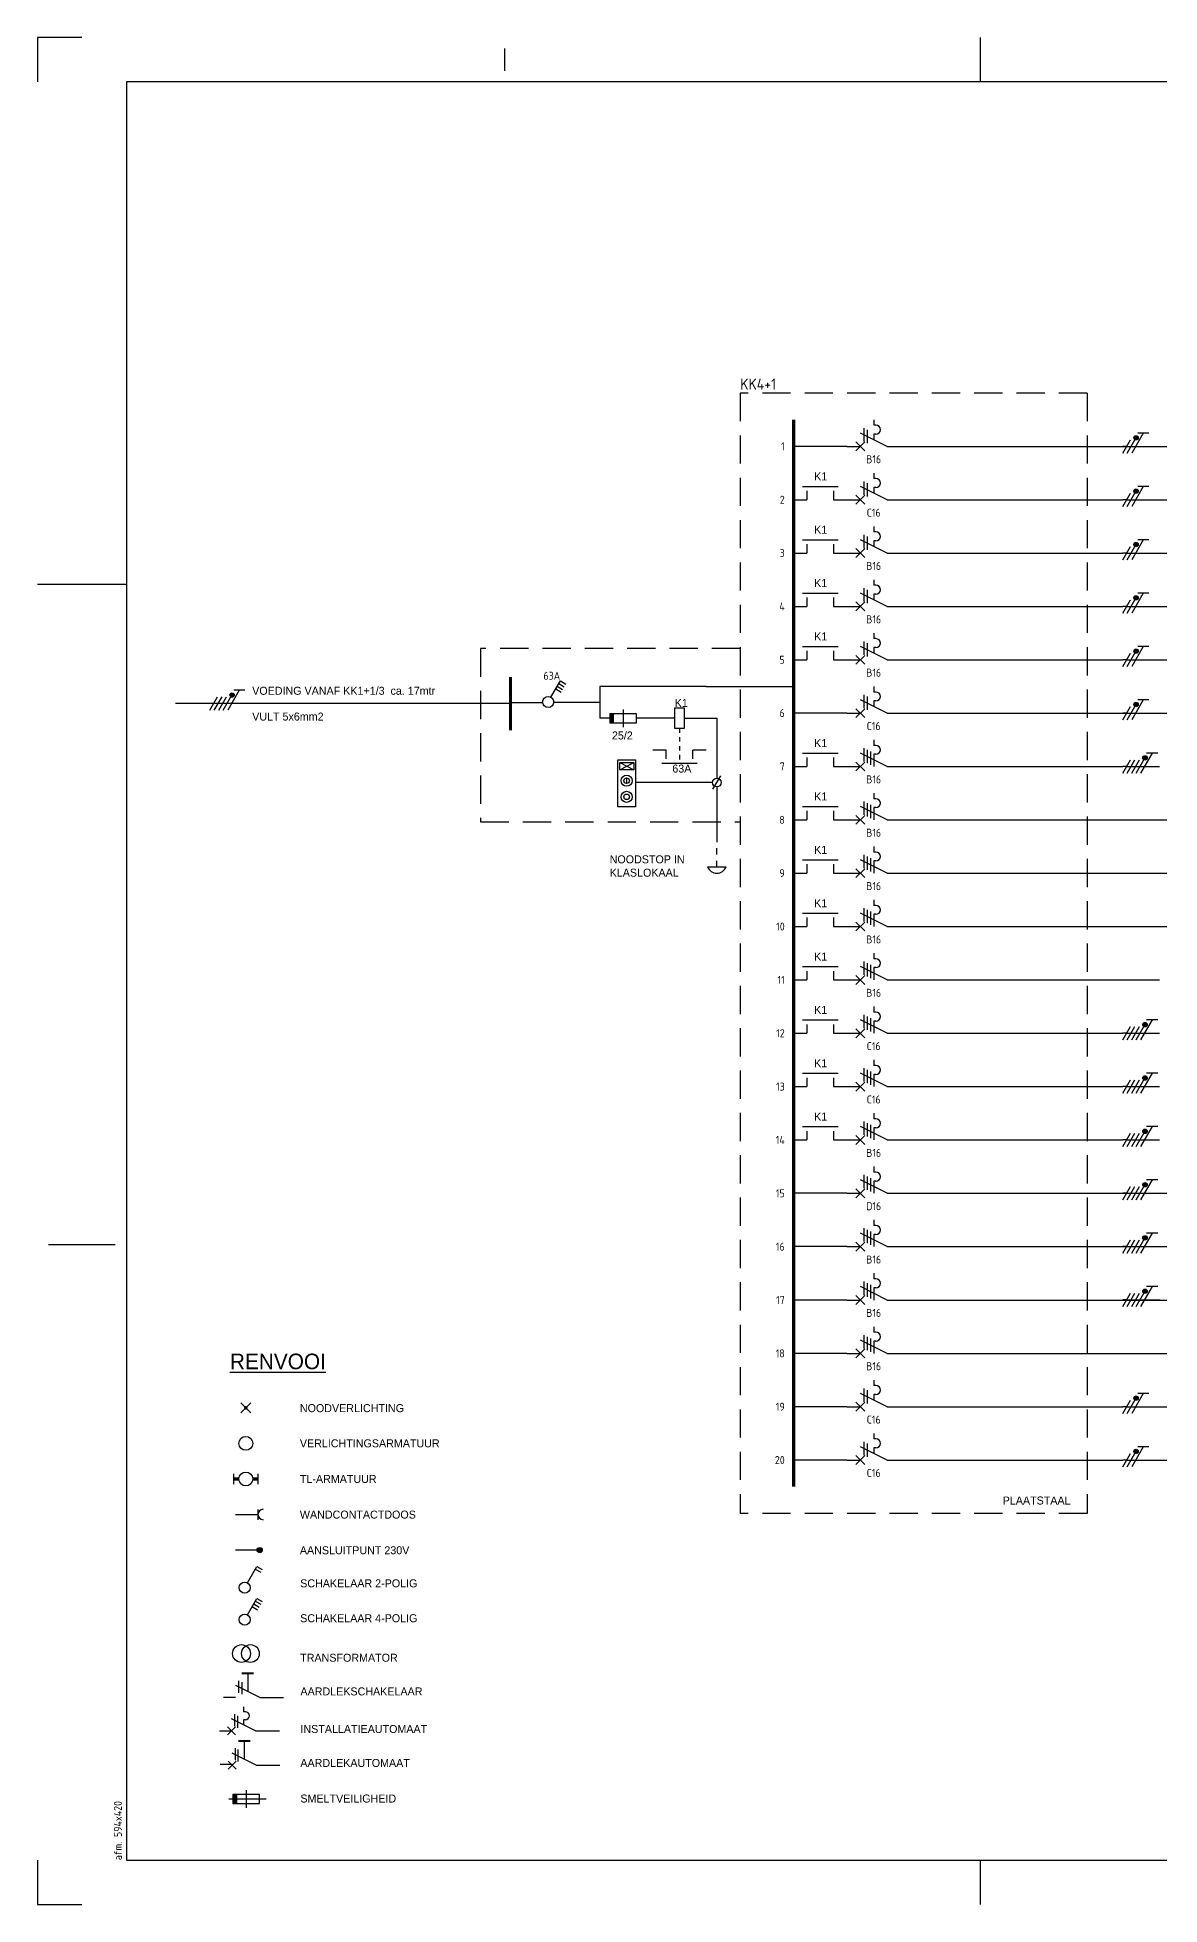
# Model space of a CAD drawing. Header units: millimetres. Extents: x 0 to 594, y 0 to 420.
# Drawn here: x 0 to 252.3, y 0 to 420 of the extents above; entities that cross this region are included whole.
import ezdxf
from ezdxf.enums import TextEntityAlignment as Align

# ---------------------------------------------------------------- set-up
doc = ezdxf.new("R2010")
doc.units = ezdxf.units.MM
doc.linetypes.add('HIDDEN', pattern=[9.525, 6.35, -3.175])
doc.linetypes.add('STABI11', pattern=[2, 1, -1])
doc.layers.get('0').update_dxf_attribs({"linetype": 'CONTINUOUS'})
for name, color, linetype in [('00att018', 1, 'CONTINUOUS'), ('00kad018', 1, 'CONTINUOUS'), ('00kad070', 5, 'CONTINUOUS'), ('BL$2----_KADER', 7, 'CONTINUOUS'), ('EL$1----', 3, 'CONTINUOUS'), ('EL$1----__KK4+1', 3, 'CONTINUOUS')]:
    doc.layers.add(name, color=color, linetype=linetype)
doc.styles.add('BURO-018', font='BUROFONT', dxfattribs={"height": 1.8})
doc.styles.add('BURO-035', font='BUROFONT.shx', dxfattribs={"height": 3.5})
doc.styles.add('ISO', font='isocp.shx')
doc.styles.add('STABICAD-018', font='ISOCP.SHX', dxfattribs={"height": 1.8})

# ---------------------------------------------------------------- blocks, each defined once
blk = doc.blocks.new('RENV_DION')
at = {"layer": 'EL$1----', "linetype": 'Continuous'}
for p, q in [((485.12, 256.64), (487.32, 254.44)), ((487.32, 256.64), (485.12, 254.44)), ((483.5, 238.37), (483.5, 240.7)), ((488.94, 240.7), (488.94, 238.37)), ((483.89, 231.54), (488.94, 231.54)), ((488.94, 232.7), (488.94, 230.37)), ((489.33, 223.54), (483.89, 223.54)), ((486.57, 208.98), (488.69, 212.65)), ((487.64, 210.83), (488.85, 210.13)), ((487.99, 211.43), (489.2, 210.73)), ((488.34, 212.04), (489.55, 211.34)), ((488.69, 212.65), (489.9, 211.95)), ((484.62, 191.43), (484.62, 194.13)), ((485.3, 193.8), (485.3, 191.1)), ((486.65, 195.82), (486.65, 191.77)), ((489.35, 190.42), (483.95, 193.12)), ((488.36, 182.91), (482.96, 185.61)), ((483.63, 186.63), (483.63, 183.93)), ((484.31, 186.29), (484.31, 183.59)), ((485.66, 188.31), (485.66, 187.19)), ((486.11, 187.19), (485.66, 187.19)), ((486.11, 185.39), (485.66, 185.39)), ((485.66, 185.39), (485.66, 184.26)), ((480.26, 182.91), (482.96, 182.91)), ((482.06, 183.81), (483.86, 182.01)), ((483.86, 183.81), (482.06, 182.01)), ((488.36, 182.91), (493.76, 182.91)), ((488.54, 175.18), (483.14, 177.88)), ((485.84, 180.58), (485.84, 176.53)), ((484.04, 176.08), (482.24, 174.28)), ((482.24, 176.08), (484.04, 174.28)), ((489.31, 168.57), (483.31, 168.57)), ((483.31, 168.57), (483.31, 166.57)), ((486.31, 169.57), (486.31, 165.57)), ((489.31, 166.57), (489.31, 168.57)), ((482.39, 167.57), (490.81, 167.57)), ((483.31, 166.57), (489.31, 166.57))]:
    blk.add_line(p, q, dxfattribs=at)
at = {"layer": 'EL$1----', "color": 3, "linetype": 'Continuous'}
for p, q in [((486.57, 216.18), (488.69, 219.85)), ((488.34, 219.25), (489.55, 218.55)), ((488.69, 219.85), (489.9, 219.15))]:
    blk.add_line(p, q, dxfattribs=at)
at = {"layer": 'EL$1----'}
for p, q in [((483.86, 190.42), (481.16, 190.42)), ((489.35, 190.42), (494.66, 190.42)), ((483.9, 176.31), (483.9, 179.01)), ((484.49, 175.97), (484.49, 178.67)), ((483.14, 175.29), (480.44, 175.29)), ((488.54, 175.18), (493.85, 175.18))]:
    blk.add_line(p, q, dxfattribs=at)
at = {"layer": 'EL$1----', "linetype": 'Continuous'}
for points, const_width in [([(486.41, 255.54, 1), (486.02, 255.54, 1)], 0.389), ([(489.33, 223.83, 1), (489.33, 223.24, 1)], 0.583)]:
    blk.add_lwpolyline(points, format="xyb", close=True, dxfattribs=dict(at, const_width=const_width))
for points, const_width in [([(484.66, 239.54), (483.5, 239.54)], 0.778), ([(487.77, 239.54), (488.94, 239.54)], 0.778), ([(485.3, 195.82), (488, 195.82)], 0.45), ([(484.49, 180.58), (487.19, 180.58)], 0.45)]:
    blk.add_lwpolyline(points, dxfattribs=dict(at, const_width=const_width))
for centre, radius in [((486.22, 247.54), 1.56), ((486.22, 239.54), 1.56), ((489.33, 223.54), 0.583), ((485.95, 207.9), 1.25), ((485.24, 200.27), 2), ((487.24, 200.27), 2)]:
    blk.add_circle(centre, radius, dxfattribs=at)
at = {"layer": 'EL$1----', "color": 3, "linetype": 'Continuous'}
blk.add_circle((485.95, 215.1), 1.25, dxfattribs=at)
at = {"layer": 'EL$1----', "linetype": 'Continuous'}
for centre, radius, start, end in [((490.11, 231.54), 1.17, 90, 270), ((486.11, 186.29), 0.9, 270, 90)]:
    blk.add_arc(centre, radius, start, end, dxfattribs=at)
blk.add_solid([(483.31, 168.57), (484.31, 168.57), (483.31, 166.57), (484.31, 166.57)], dxfattribs=at)
at = {"layer": 'EL$1----', "color": 3, "style": 'BURO-035'}
blk.add_text('%%URENVOOI', height=3.5, dxfattribs=at).set_placement((482.63, 264.23))
at = {"layer": 'EL$1----', "color": 1, "style": 'BURO-018'}
for s, p in [('NOODVERLICHTING', (498.36, 255.47)), ('VERLICHTINGSARMATUUR', (498.36, 247.55)), ('TL-ARMATUUR', (498.36, 239.54)), ('WANDCONTACTDOOS', (498.36, 231.52)), ('AANSLUITPUNT 230V', (498.36, 223.5)), ('SCHAKELAAR 2-POLIG', (498.43, 216.06)), ('SCHAKELAAR 4-POLIG', (498.43, 208.21)), ('TRANSFORMATOR', (498.43, 199.33)), ('AARDLEKSCHAKELAAR', (498.49, 191.75)), ('INSTALLATIEAUTOMAAT', (498.49, 183.3)), ('AARDLEKAUTOMAAT', (498.47, 175.66)), ('SMELTVEILIGHEID', (498.47, 167.66))]:
    blk.add_text(s, height=1.8, dxfattribs=at).set_placement(p, align=Align.MIDDLE_LEFT)
blk = doc.blocks.new('a2-windesheim-hor')
at = {"layer": '00kad018', "color": 1}
for p, q in [((0, 420), (0, 410)), ((10, 420), (0, 420)), ((212, 410), (212, 420)), ((105, 417.5), (105, 412.5)), ((0, 297), (20, 297)), ((2.5, 148.5), (17.5, 148.5)), ((0, 10), (0, 0)), ((212, 0), (212, 10)), ((0, 0), (10, 0))]:
    blk.add_line(p, q, dxfattribs=at)
at = {"layer": '00kad070', "color": 5}
for p, q in [((584, 410), (20, 410)), ((20, 410), (20, 10)), ((20, 10), (584, 10))]:
    blk.add_line(p, q, dxfattribs=at)
at = {"layer": '00att018', "color": 1, "style": 'ISO'}
blk.add_text('afm. 594x420', height=1.8, rotation=90, dxfattribs=at).set_placement((19, 10))
blk = doc.blocks.new('A$C6BEE4A7F')
at = {"color": 0, "linetype": 'Continuous'}
for p, q in [((10.16, 3.75), (10.16, 5.25)), ((7.91, 3.75), (12.41, 3.75)), ((7.91, 1.5), (7.91, 3.75)), ((7.91, 3), (7.91, 3)), ((12.41, 1.5), (7.91, 1.5)), ((10.16, 1.5), (10.16, 0)), ((12.41, 3.75), (12.41, 1.5))]:
    blk.add_line(p, q, dxfattribs=at)
at = {"color": 0, "linetype": 'STABI11'}
blk.add_line((7.91, 2.62), (0, 2.62), dxfattribs=at)
blk = doc.blocks.new('M18')
at = {"color": 0, "linetype": 'Continuous'}
for p, q in [((-3, 2), (-3, 10)), ((-2, 9), (0, 9)), ((0, 9), (0, 12)), ((-2, 3), (0, 3)), ((0, 0), (0, 3))]:
    blk.add_line(p, q, dxfattribs=at)
at = {"color": 1, "style": 'BURO-018'}
blk.add_attdef('E_VRIJ1', (-6, 3), '', height=1.8, rotation=90, dxfattribs=at)
at = {"color": 1, "linetype": 'Continuous', "style": 'BURO-018'}
blk.add_attdef('E_IMS', text='', height=1.8, rotation=90, dxfattribs=at).set_placement((3, 3), align=Align.TOP_LEFT)
blk = doc.blocks.new('0721011F')
at = {"color": 0, "linetype": 'Continuous'}
blk.add_line((-2, -3), (2, -3), dxfattribs=at)
blk = doc.blocks.new('072102A')
at = {"color": 0, "linetype": 'Continuous'}
for p, q in [((1, 0), (-1, 0)), ((-1, 0), (-1, -6)), ((1, -6), (1, 0)), ((-1, -6), (1, -6))]:
    blk.add_line(p, q, dxfattribs=at)
blk.add_solid([(1, -5), (1, -6), (-1, -5), (-1, -6)], dxfattribs=at)
at = {"color": 0, "linetype": 'Continuous', "style": 'BURO-018', "flags": 1}
for tag, p in [('E_ID', (0, 0)), ('E_MATCODE', (0, -5))]:
    blk.add_attdef(tag, p, '', height=1.8, dxfattribs=at)
at = {"color": 0, "linetype": 'Continuous', "style": 'BURO-018'}
blk.add_attdef('E_KODE', text='', height=1.8, dxfattribs=at).set_placement((-3, -3), align=Align.MIDDLE_RIGHT)
blk = doc.blocks.new('HL3')
at = {"color": 0, "linetype": 'Continuous'}
for p, q in [((-3, 6.98), (-3, 4.48)), ((-3, 5.73), (1.5, 3.13)), ((1.5, 2.13), (-1.5, 3.87)), ((1.5, 1.13), (-1.5, 2.87)), ((1.5, 0.13), (-1.5, 1.87)), ((1.5, -0.87), (-1.5, 0.87))]:
    blk.add_line(p, q, dxfattribs=at)
at = {"color": 0, "linetype": 'Continuous', "const_width": 0.5}
blk.add_lwpolyline([(-1.68, 4.12, 1), (-2.18, 4.12, 1)], format="xyb", close=True, dxfattribs=at)
at = {"color": 0, "linetype": 'Continuous'}
blk.add_circle((-1.93, 4.12), 0.5, dxfattribs=at)
blk = doc.blocks.new('021308')
at = {"color": 0, "linetype": 'Continuous'}
blk.add_line((-3.5, 1.5), (-3.5, -1.5), dxfattribs=at)
at = {"color": 0, "linetype": 'STABI11'}
blk.add_line((-3.5, 0), (0, 0), dxfattribs=at)
at = {"color": 0, "linetype": 'Continuous'}
blk.add_arc((-2.875, 0), 1.625, 112.61986, 247.38014, dxfattribs=at)
blk = doc.blocks.new('E00511')
at = {"color": 0, "linetype": 'Continuous'}
blk.add_line((-0.87, -1.5), (0.87, 1.5), dxfattribs=at)
at = {"color": 0}
blk.add_circle((0, 0), 1, dxfattribs=at)
blk = doc.blocks.new('B3')
at = {"color": 0, "linetype": 'Continuous'}
for p, q in [((0, 9), (0, 21)), ((0, 9), (-3, 3)), ((-6, 6), (-4.75, 6)), ((-4.75, 6.5), (-4.75, 6)), ((-3.75, 4.5), (-0.75, 4.5)), ((-2.75, 6.5), (-2.75, 6)), ((-2.75, 6), (-1.5, 6)), ((-4.125, 3.75), (-1.125, 3.75)), ((-1, 4), (1, 2)), ((-1, 2), (1, 4)), ((0, 0), (0, 3))]:
    blk.add_line(p, q, dxfattribs=at)
blk.add_arc((-3.75, 6.5), 1, 0, 180, dxfattribs=at)
at = {"color": 1, "style": 'BURO-018'}
blk.add_attdef('FREEFIELD1', (-3, 12), '', height=1.8, rotation=90, dxfattribs=at)
at = {"color": 1, "linetype": 'Continuous', "style": 'BURO-018'}
blk.add_attdef('AUTOMATICFUSE', text='', height=1.8, rotation=90, dxfattribs=at).set_placement((2, 6), align=Align.TOP_CENTER)
blk = doc.blocks.new('m1')
at = {"color": 0, "linetype": 'Continuous'}
blk.add_line((0, 21), (0, 33), dxfattribs=at)
blk = doc.blocks.new('b1s')
at = {"color": 0, "linetype": 'Continuous'}
blk.add_line((0, 33), (0, 54), dxfattribs=at)
blk = doc.blocks.new('m1s')
at = {"color": 0, "linetype": 'Continuous'}
blk.add_line((0, 54), (0, 66), dxfattribs=at)
blk = doc.blocks.new('P-N-PE_3')
at = {"color": 0, "linetype": 'Continuous'}
for p, q in [((-3, 5.85), (-3, 3.35)), ((-3, 4.6), (1.5, 2)), ((0, 0.87), (0, 6.17)), ((1.5, 1), (-1.5, 2.73)), ((1.5, 0), (-1.5, 1.73)), ((0, 0.87), (0, 0))]:
    blk.add_line(p, q, dxfattribs=at)
at = {"color": 0, "linetype": 'Continuous', "const_width": 0.5}
blk.add_lwpolyline([(-1.68, 2.98, 1), (-2.18, 2.98, 1)], format="xyb", close=True, dxfattribs=at)
at = {"color": 0, "linetype": 'Continuous'}
blk.add_circle((-1.93, 2.98), 0.5, dxfattribs=at)
blk = doc.blocks.new('P-N-PE_5')
at = {"color": 0, "linetype": 'Continuous'}
for p, q in [((-3, 7.85), (-3, 5.35)), ((-3, 6.6), (1.5, 4)), ((1.5, 3), (-1.5, 4.73)), ((0, 0.87), (0, 8.28)), ((1.5, 2), (-1.5, 3.73)), ((1.5, 1), (-1.5, 2.73)), ((1.5, 0), (-1.5, 1.73)), ((0, 0.87), (0, 0))]:
    blk.add_line(p, q, dxfattribs=at)
at = {"color": 0, "linetype": 'Continuous', "const_width": 0.5}
blk.add_lwpolyline([(-1.68, 4.98, 1), (-2.18, 4.98, 1)], format="xyb", close=True, dxfattribs=at)
at = {"color": 0, "linetype": 'Continuous'}
blk.add_circle((-1.93, 4.98), 0.5, dxfattribs=at)
blk = doc.blocks.new('B5')
at = {"color": 0, "linetype": 'Continuous'}
for p, q in [((0, 9), (0, 21)), ((0, 9), (-3, 3)), ((-6, 6), (-4.75, 6)), ((-4.75, 6.5), (-4.75, 6)), ((-3.75, 4.5), (-0.75, 4.5)), ((-3.375, 5.25), (-0.375, 5.25)), ((-2.75, 6.5), (-2.75, 6)), ((-2.75, 6), (0, 6)), ((-4.125, 3.75), (-1.125, 3.75)), ((-1, 2), (1, 4)), ((-1, 4), (1, 2)), ((0, 0), (0, 3))]:
    blk.add_line(p, q, dxfattribs=at)
blk.add_arc((-3.75, 6.5), 1, 0, 180, dxfattribs=at)
at = {"color": 1, "style": 'BURO-018'}
blk.add_attdef('FREEFIELD1', (-3, 12), '', height=1.8, rotation=90, dxfattribs=at)
at = {"color": 1, "linetype": 'Continuous', "style": 'BURO-018'}
blk.add_attdef('AUTOMATICFUSE', text='', height=1.8, rotation=90, dxfattribs=at).set_placement((2, 6), align=Align.TOP_CENTER)
blk = doc.blocks.new('CE_1114A3A')
at = {"color": 0, "linetype": 'Continuous'}
for p, q in [((0.62, 1.08), (2.74, 4.75)), ((2.74, 4.75), (3.95, 4.05)), ((1.69, 2.93), (2.9, 2.23)), ((2.04, 3.54), (3.25, 2.84)), ((2.39, 4.14), (3.6, 3.44))]:
    blk.add_line(p, q, dxfattribs=at)
blk.add_circle((0, 0), 1.25, dxfattribs=at)
at = {"color": 0, "linetype": 'Continuous', "style": 'STABICAD-018', "flags": 1}
for tag in ['ARTICLECODE', 'CODING']:
    blk.add_attdef(tag, text='', height=1.8, dxfattribs=at).set_placement((0, 0), align=Align.MIDDLE)
at = {"color": 0, "linetype": 'Continuous', "style": 'STABICAD-018'}
blk.add_attdef('CIRCUITSWITCH', text='', height=1.8, dxfattribs=at).set_placement((3, 0.08), align=Align.MIDDLE_LEFT)

msp = doc.modelspace()

# ---------------------------------------------------------------- linework, layer by layer
at = {"layer": 'EL$1----', "ltscale": 0.2}
for p, q in [((150.34, 274), (126.42, 274)), ((150.34, 274), (170, 274)), ((106.36, 270.13), (31.07, 270.13)), ((129.12, 266.84), (126.42, 266.84)), ((141.72, 266.84), (134.69, 266.84)), ((152.74, 266.84), (152.74, 253.39)), ((151.74, 252.39), (134.46, 252.39))]:
    msp.add_line(p, q, dxfattribs=at)
at = {"layer": 'EL$1----'}
for p, q in [((146.97, 266.84), (152.74, 266.84)), ((130.93, 256.9), (134.05, 255.25)), ((130.93, 255.25), (134.05, 256.9)), ((132.46, 253.41), (132.46, 252.16)), ((152.74, 251.39), (152.74, 239))]:
    msp.add_line(p, q, dxfattribs=at)
at = {"layer": 'EL$1----', "color": 1, "linetype": 'HIDDEN'}
msp.add_lwpolyline([(158, 282.52), (99.63, 282.52), (99.63, 243.52), (158, 243.52)], dxfattribs=at)
at = {"layer": 'EL$1----', "ltscale": 0.2, "const_width": 0.7}
msp.add_lwpolyline([(106.36, 264.13), (106.36, 276.13)], dxfattribs=at)
at = {"layer": 'EL$1----', "ltscale": 0.2}
msp.add_lwpolyline([(134.46, 257.5), (134.46, 246.89), (130.46, 246.89), (130.46, 257.5)], close=True, dxfattribs=at)
at = {"layer": 'EL$1----'}
msp.add_lwpolyline([(130.93, 256.9), (134.05, 256.9), (134.05, 255.25), (130.93, 255.25)], close=True, dxfattribs=at)
at = {"layer": 'EL$1----', "ltscale": 0.2}
for centre, radius in [((132.46, 252.79), 1.25), ((132.46, 252.79), 0.625), ((132.46, 249.17), 1.25), ((132.46, 249.17), 0.625)]:
    msp.add_circle(centre, radius, dxfattribs=at)
at = {"layer": 'EL$1----__KK4+1', "color": 1, "linetype": 'HIDDEN'}
for p, q in [((158, 340), (158, 88)), ((236, 340), (158, 340)), ((236, 340), (236, 88)), ((236, 88), (158, 88))]:
    msp.add_line(p, q, dxfattribs=at)
at = {"layer": 'EL$1----__KK4+1'}
for p, q in [((182, 328), (170, 328)), ((236, 328), (256, 328)), ((236, 316), (244, 316)), ((250.17, 316), (256, 316)), ((236, 304), (244, 304)), ((250.17, 304), (256, 304)), ((236, 292), (244, 292)), ((250.17, 292), (256, 292)), ((236, 280), (244, 280)), ((250.17, 280), (256, 280)), ((126.42, 274), (126.42, 266.84)), ((106.41, 270.42), (113.62, 270.42)), ((126.42, 270.42), (116.12, 270.42)), ((182, 268), (170, 268)), ((236, 268), (256, 268)), ((236, 256), (244, 256)), ((236, 244), (256, 244)), ((236, 232), (256, 232)), ((236, 220), (256, 220)), ((236, 208), (252.28, 208)), ((236, 196), (244, 196)), ((236, 184), (244, 184)), ((236, 172), (244, 172)), ((182, 160), (170, 160)), ((236, 160), (256, 160)), ((182, 148), (170, 148)), ((236, 148), (256, 148)), ((182, 136), (170, 136)), ((236, 136), (256, 136)), ((182, 124), (170, 124)), ((236, 124), (256, 124)), ((182, 112), (170, 112)), ((236, 112), (244, 112)), ((250.17, 112), (256, 112)), ((182, 100), (170, 100)), ((236, 100), (244, 100)), ((250.17, 100), (256, 100))]:
    msp.add_line(p, q, dxfattribs=at)
for points in [[(170, 322, 0.7, 0.7, 0), (170, 334, 0.7, 0.7, 0)], [(170, 310, 0.7, 0.7, 0), (170, 322, 0.7, 0.7, 0)], [(170, 298, 0.7, 0.7, 0), (170, 310, 0.7, 0.7, 0)], [(170, 286, 0.7, 0.7, 0), (170, 298, 0.7, 0.7, 0)], [(170, 274, 0.7, 0.7, 0), (170, 286, 0.7, 0.7, 0)], [(170, 262, 0.7, 0.7, 0), (170, 274, 0.7, 0.7, 0)], [(170, 250, 0.7, 0.7, 0), (170, 262, 0.7, 0.7, 0)], [(170, 238, 0.7, 0.7, 0), (170, 250, 0.7, 0.7, 0)], [(170, 226, 0.7, 0.7, 0), (170, 238, 0.7, 0.7, 0)], [(170, 214, 0.7, 0.7, 0), (170, 226, 0.7, 0.7, 0)], [(170, 202, 0.7, 0.7, 0), (170, 214, 0.7, 0.7, 0)], [(170, 190, 0.7, 0.7, 0), (170, 202, 0.7, 0.7, 0)], [(170, 178, 0.7, 0.7, 0), (170, 190, 0.7, 0.7, 0)], [(170, 166, 0.7, 0.7, 0), (170, 178, 0.7, 0.7, 0)], [(170, 154, 0.7, 0.7, 0), (170, 166, 0.7, 0.7, 0)], [(170, 142, 0.7, 0.7, 0), (170, 154, 0.7, 0.7, 0)], [(170, 130, 0.7, 0.7, 0), (170, 142, 0.7, 0.7, 0)], [(170, 94, 0.7, 0.7, 0), (170, 130, 0.7, 0.7, 0)], [(170, 106, 0.7, 0.7, 0), (170, 118, 0.7, 0.7, 0)]]:
    msp.add_lwpolyline(points, format="xyseb", dxfattribs=at)

# ---------------------------------------------------------------- block references
at = {"layer": 'BL$2----_KADER'}
msp.add_blockref('a2-windesheim-hor', (0, 0), dxfattribs=at)
at = {"layer": 'EL$1----'}
ref = msp.add_blockref('M18', (170, 316), dxfattribs=dict(at, rotation=270))
ref.add_attrib('E_IMS', 'K1', dxfattribs={"layer": '0', "color": 1, "linetype": 'Continuous', "height": 1.8, "style": 'BURO-018'}).set_placement((174.61, 322.15), align=Align.TOP_LEFT)
ref = msp.add_blockref('M18', (170, 304), dxfattribs=dict(at, rotation=270))
ref.add_attrib('E_IMS', 'K1', dxfattribs={"layer": '0', "color": 1, "linetype": 'Continuous', "height": 1.8, "style": 'BURO-018'}).set_placement((174.61, 310.15), align=Align.TOP_LEFT)
ref = msp.add_blockref('M18', (170, 292), dxfattribs=dict(at, rotation=270))
ref.add_attrib('E_IMS', 'K1', dxfattribs={"layer": '0', "color": 1, "linetype": 'Continuous', "height": 1.8, "style": 'BURO-018'}).set_placement((174.61, 298.15), align=Align.TOP_LEFT)
ref = msp.add_blockref('M18', (170, 280), dxfattribs=dict(at, rotation=270))
ref.add_attrib('E_IMS', 'K1', dxfattribs={"layer": '0', "color": 1, "linetype": 'Continuous', "height": 1.8, "style": 'BURO-018'}).set_placement((174.61, 286.15), align=Align.TOP_LEFT)
at = {"layer": 'EL$1----', "linetype": 'Continuous'}
ref = msp.add_blockref('CE_1114A3A', (114.83, 270.5), dxfattribs=at)
ref.add_attrib('CIRCUITSWITCH', '63A', dxfattribs={"layer": '0', "color": 1, "linetype": 'Continuous', "height": 1.8, "style": 'STABICAD-018'}).set_placement((113.76, 276.4), align=Align.MIDDLE_LEFT)
at = {"layer": 'EL$1----', "ltscale": 0.2, "rotation": 270}
for name, p in [('HL3', (39.65, 270.13)), ('0721011F', (134.66, 266.84))]:
    msp.add_blockref(name, p, dxfattribs=at)
at = {"layer": 'EL$1----', "ltscale": 0.2, "xscale": -1, "rotation": 270}
msp.add_blockref('A$C6BEE4A7F', (141.72, 256.69), dxfattribs=at)
at = {"layer": 'EL$1----', "ltscale": 0.2}
ref = msp.add_blockref('072102A', (134.66, 266.84), dxfattribs=dict(at, rotation=270))
ref.add_attrib('E_KODE', '25/2', dxfattribs={"layer": '0', "color": 1, "linetype": 'Continuous', "height": 1.8, "style": 'BURO-018'}).set_placement((133.84, 262.98), align=Align.MIDDLE_RIGHT)
at = {"layer": 'EL$1----'}
ref = msp.add_blockref('M18', (170, 256), dxfattribs=dict(at, rotation=270))
ref.add_attrib('E_IMS', 'K1', dxfattribs={"layer": '0', "color": 1, "linetype": 'Continuous', "height": 1.8, "style": 'BURO-018'}).set_placement((174.61, 262.15), align=Align.TOP_LEFT)
at = {"layer": 'EL$1----', "rotation": 89.99999999999999}
msp.add_blockref('M18', (150.34, 259.69), dxfattribs=at)
at = {"layer": 'EL$1----'}
for name, p in [('E00511', (152.74, 252.39)), ('RENV_DION', (-439.35, -143.79))]:
    msp.add_blockref(name, p, dxfattribs=at)
ref = msp.add_blockref('M18', (170, 244), dxfattribs=dict(at, rotation=270))
ref.add_attrib('E_IMS', 'K1', dxfattribs={"layer": '0', "color": 1, "linetype": 'Continuous', "height": 1.8, "style": 'BURO-018'}).set_placement((174.61, 250.15), align=Align.TOP_LEFT)
at = {"layer": 'EL$1----', "xscale": 1.400000000000006, "yscale": 1.400000000000006, "zscale": 1.400000000000006, "rotation": 90}
msp.add_blockref('021308', (152.74, 238.31), dxfattribs=at)
at = {"layer": 'EL$1----'}
ref = msp.add_blockref('M18', (170, 232), dxfattribs=dict(at, rotation=270))
ref.add_attrib('E_IMS', 'K1', dxfattribs={"layer": '0', "color": 1, "linetype": 'Continuous', "height": 1.8, "style": 'BURO-018'}).set_placement((174.61, 238.15), align=Align.TOP_LEFT)
ref = msp.add_blockref('M18', (170, 220), dxfattribs=dict(at, rotation=270))
ref.add_attrib('E_IMS', 'K1', dxfattribs={"layer": '0', "color": 1, "linetype": 'Continuous', "height": 1.8, "style": 'BURO-018'}).set_placement((174.61, 226.15), align=Align.TOP_LEFT)
ref = msp.add_blockref('M18', (170, 208), dxfattribs=dict(at, rotation=270))
ref.add_attrib('E_IMS', 'K1', dxfattribs={"layer": '0', "color": 1, "linetype": 'Continuous', "height": 1.8, "style": 'BURO-018'}).set_placement((174.61, 214.15), align=Align.TOP_LEFT)
ref = msp.add_blockref('M18', (170, 196), dxfattribs=dict(at, rotation=270))
ref.add_attrib('E_IMS', 'K1', dxfattribs={"layer": '0', "color": 1, "linetype": 'Continuous', "height": 1.8, "style": 'BURO-018'}).set_placement((174.61, 202.15), align=Align.TOP_LEFT)
ref = msp.add_blockref('M18', (170, 184), dxfattribs=dict(at, rotation=270))
ref.add_attrib('E_IMS', 'K1', dxfattribs={"layer": '0', "color": 1, "linetype": 'Continuous', "height": 1.8, "style": 'BURO-018'}).set_placement((174.61, 190.15), align=Align.TOP_LEFT)
ref = msp.add_blockref('M18', (170, 172), dxfattribs=dict(at, rotation=270))
ref.add_attrib('E_IMS', 'K1', dxfattribs={"layer": '0', "color": 1, "linetype": 'Continuous', "height": 1.8, "style": 'BURO-018'}).set_placement((174.61, 178.15), align=Align.TOP_LEFT)
at = {"layer": 'EL$1----__KK4+1'}
ref = msp.add_blockref('B3', (182, 328), dxfattribs=dict(at, rotation=270))
ref.add_attrib('AUTOMATICFUSE', 'B16', dxfattribs={"layer": '0', "color": 1, "height": 1.8, "style": 'STABICAD-018'}).set_placement((188, 326), align=Align.TOP_CENTER)
at = {"layer": 'EL$1----__KK4+1', "rotation": 270}
for name, p in [('m1', (170, 328)), ('b1s', (170, 328)), ('m1s', (170, 328)), ('P-N-PE_3', (244, 328)), ('m1', (170, 316)), ('b1s', (170, 316)), ('m1s', (170, 316)), ('P-N-PE_3', (244, 316)), ('P-N-PE_3', (244, 304)), ('m1', (170, 304)), ('b1s', (170, 304)), ('m1s', (170, 304)), ('P-N-PE_3', (244, 292)), ('m1', (170, 292)), ('b1s', (170, 292)), ('m1s', (170, 292)), ('P-N-PE_3', (244, 280)), ('m1', (170, 280)), ('b1s', (170, 280)), ('m1s', (170, 280)), ('P-N-PE_3', (244, 268)), ('m1', (170, 268)), ('b1s', (170, 268)), ('m1s', (170, 268)), ('P-N-PE_5', (244, 256)), ('m1', (170, 256)), ('b1s', (170, 256)), ('m1s', (170, 256)), ('m1', (170, 244)), ('b1s', (170, 244)), ('m1s', (170, 244)), ('m1', (170, 232)), ('b1s', (170, 232)), ('m1s', (170, 232)), ('m1', (170, 220)), ('b1s', (170, 220)), ('m1s', (170, 220)), ('m1', (170, 208)), ('b1s', (170, 208)), ('m1s', (170, 208)), ('P-N-PE_5', (244, 196)), ('m1', (170, 196)), ('b1s', (170, 196)), ('m1s', (170, 196)), ('P-N-PE_5', (244, 184)), ('m1', (170, 184)), ('b1s', (170, 184)), ('m1s', (170, 184)), ('P-N-PE_5', (244, 172)), ('m1', (170, 172)), ('b1s', (170, 172)), ('m1s', (170, 172)), ('m1', (170, 160)), ('b1s', (170, 160)), ('m1s', (170, 160)), ('P-N-PE_5', (244, 160)), ('m1', (170, 148)), ('b1s', (170, 148)), ('m1s', (170, 148)), ('P-N-PE_5', (244.01, 148.04)), ('P-N-PE_5', (244.01, 136.04)), ('m1', (170, 136)), ('b1s', (170, 136)), ('m1s', (170, 136)), ('m1', (170, 124)), ('b1s', (170, 124)), ('m1s', (170, 124)), ('P-N-PE_3', (244, 112)), ('m1', (170, 112)), ('b1s', (170, 112)), ('m1s', (170, 112)), ('P-N-PE_3', (244, 100)), ('m1', (170, 100)), ('b1s', (170, 100)), ('m1s', (170, 100))]:
    msp.add_blockref(name, p, dxfattribs=at)
at = {"layer": 'EL$1----__KK4+1'}
ref = msp.add_blockref('B3', (182, 316), dxfattribs=dict(at, rotation=270))
ref.add_attrib('AUTOMATICFUSE', 'C16', dxfattribs={"layer": '0', "color": 1, "height": 1.8, "style": 'STABICAD-018'}).set_placement((188, 314), align=Align.TOP_CENTER)
ref = msp.add_blockref('B3', (182, 304), dxfattribs=dict(at, rotation=270))
ref.add_attrib('AUTOMATICFUSE', 'B16', dxfattribs={"layer": '0', "color": 1, "height": 1.8, "style": 'STABICAD-018'}).set_placement((188, 302), align=Align.TOP_CENTER)
ref = msp.add_blockref('B3', (182, 292), dxfattribs=dict(at, rotation=270))
ref.add_attrib('AUTOMATICFUSE', 'B16', dxfattribs={"layer": '0', "color": 1, "height": 1.8, "style": 'STABICAD-018'}).set_placement((188, 290), align=Align.TOP_CENTER)
ref = msp.add_blockref('B3', (182, 280), dxfattribs=dict(at, rotation=270))
ref.add_attrib('AUTOMATICFUSE', 'B16', dxfattribs={"layer": '0', "color": 1, "height": 1.8, "style": 'STABICAD-018'}).set_placement((188, 278), align=Align.TOP_CENTER)
ref = msp.add_blockref('B3', (182, 268), dxfattribs=dict(at, rotation=270))
ref.add_attrib('AUTOMATICFUSE', 'C16', dxfattribs={"layer": '0', "color": 1, "height": 1.8, "style": 'STABICAD-018'}).set_placement((188, 266), align=Align.TOP_CENTER)
ref = msp.add_blockref('B5', (182, 256), dxfattribs=dict(at, rotation=270))
ref.add_attrib('AUTOMATICFUSE', 'B16', dxfattribs={"layer": '0', "color": 1, "height": 1.8, "style": 'STABICAD-018'}).set_placement((188, 254), align=Align.TOP_CENTER)
ref = msp.add_blockref('B5', (182, 244), dxfattribs=dict(at, rotation=270))
ref.add_attrib('AUTOMATICFUSE', 'B16', dxfattribs={"layer": '0', "color": 1, "height": 1.8, "style": 'STABICAD-018'}).set_placement((188, 242), align=Align.TOP_CENTER)
ref = msp.add_blockref('B5', (182, 232), dxfattribs=dict(at, rotation=270))
ref.add_attrib('AUTOMATICFUSE', 'B16', dxfattribs={"layer": '0', "color": 1, "height": 1.8, "style": 'STABICAD-018'}).set_placement((188, 230), align=Align.TOP_CENTER)
ref = msp.add_blockref('B5', (182, 220), dxfattribs=dict(at, rotation=270))
ref.add_attrib('AUTOMATICFUSE', 'B16', dxfattribs={"layer": '0', "color": 1, "height": 1.8, "style": 'STABICAD-018'}).set_placement((188, 218), align=Align.TOP_CENTER)
ref = msp.add_blockref('B5', (182, 208), dxfattribs=dict(at, rotation=270))
ref.add_attrib('AUTOMATICFUSE', 'B16', dxfattribs={"layer": '0', "color": 1, "height": 1.8, "style": 'STABICAD-018'}).set_placement((188, 206), align=Align.TOP_CENTER)
ref = msp.add_blockref('B5', (182, 196), dxfattribs=dict(at, rotation=270))
ref.add_attrib('AUTOMATICFUSE', 'C16', dxfattribs={"layer": '0', "color": 1, "height": 1.8, "style": 'STABICAD-018'}).set_placement((188, 194), align=Align.TOP_CENTER)
ref = msp.add_blockref('B5', (182, 184), dxfattribs=dict(at, rotation=270))
ref.add_attrib('AUTOMATICFUSE', 'C16', dxfattribs={"layer": '0', "color": 1, "height": 1.8, "style": 'STABICAD-018'}).set_placement((188, 182), align=Align.TOP_CENTER)
ref = msp.add_blockref('B5', (182, 172), dxfattribs=dict(at, rotation=270))
ref.add_attrib('AUTOMATICFUSE', 'B16', dxfattribs={"layer": '0', "color": 1, "height": 1.8, "style": 'STABICAD-018'}).set_placement((188, 170), align=Align.TOP_CENTER)
ref = msp.add_blockref('B5', (182, 160), dxfattribs=dict(at, rotation=270))
ref.add_attrib('AUTOMATICFUSE', 'D16', dxfattribs={"layer": '0', "color": 1, "height": 1.8, "style": 'STABICAD-018'}).set_placement((188, 158), align=Align.TOP_CENTER)
ref = msp.add_blockref('B5', (182, 148), dxfattribs=dict(at, rotation=270))
ref.add_attrib('AUTOMATICFUSE', 'B16', dxfattribs={"layer": '0', "color": 1, "height": 1.8, "style": 'STABICAD-018'}).set_placement((188, 146), align=Align.TOP_CENTER)
ref = msp.add_blockref('B5', (182, 136), dxfattribs=dict(at, rotation=270))
ref.add_attrib('AUTOMATICFUSE', 'B16', dxfattribs={"layer": '0', "color": 1, "height": 1.8, "style": 'STABICAD-018'}).set_placement((188, 134), align=Align.TOP_CENTER)
ref = msp.add_blockref('B5', (182, 124), dxfattribs=dict(at, rotation=270))
ref.add_attrib('AUTOMATICFUSE', 'B16', dxfattribs={"layer": '0', "color": 1, "height": 1.8, "style": 'STABICAD-018'}).set_placement((188, 122), align=Align.TOP_CENTER)
ref = msp.add_blockref('B3', (182, 112), dxfattribs=dict(at, rotation=270))
ref.add_attrib('AUTOMATICFUSE', 'C16', dxfattribs={"layer": '0', "color": 1, "height": 1.8, "style": 'STABICAD-018'}).set_placement((188, 110), align=Align.TOP_CENTER)
ref = msp.add_blockref('B3', (182, 100), dxfattribs=dict(at, rotation=270))
ref.add_attrib('AUTOMATICFUSE', 'C16', dxfattribs={"layer": '0', "color": 1, "height": 1.8, "style": 'STABICAD-018'}).set_placement((188, 98), align=Align.TOP_CENTER)

# ---------------------------------------------------------------- texts
at = {"layer": 'EL$1----', "color": 1, "linetype": 'Continuous', "ltscale": 0.2, "style": 'BURO-018'}
msp.add_text('VOEDING VANAF KK1+1/3  ca. 17mtr', height=1.8, dxfattribs=at).set_placement((48.29, 272.13))
at = {"layer": 'EL$1----', "color": 1, "style": 'BURO-018'}
for s, p in [('K1', (143.27, 269.38)), ('NOODSTOP IN', (128.65, 234.22)), ('KLASLOKAAL', (128.65, 231.22)), ('PLAATSTAAL', (217, 90))]:
    msp.add_text(s, height=1.8, dxfattribs=at).set_placement(p)
at = {"layer": 'EL$1----', "color": 1, "linetype": 'Continuous', "ltscale": 0.2, "style": 'BURO-018'}
msp.add_text('VULT 5x6mm2', height=1.8, dxfattribs=at).set_placement((48.29, 268.13), align=Align.TOP_LEFT)
at = {"layer": 'EL$1----', "color": 1, "ltscale": 0.2, "style": 'BURO-018'}
msp.add_text('63A', height=1.8, dxfattribs=at).set_placement((142.73, 254.63))
at = {"layer": 'EL$1----__KK4+1', "color": 2, "style": 'STABICAD-018'}
msp.add_text('KK4+1', height=2.5, dxfattribs=at).set_placement((158, 340), align=Align.BOTTOM_LEFT)
at = {"layer": 'EL$1----__KK4+1', "color": 1, "style": 'STABICAD-018'}
for s, p in [('1', (168, 328)), ('2', (168, 316)), ('3', (168, 304)), ('4', (168, 292)), ('5', (168, 280)), ('6', (168, 268)), ('7', (168, 256)), ('8', (168, 244)), ('9', (168, 232)), ('10', (168, 220)), ('11', (168, 208)), ('12', (168, 196)), ('13', (168, 184)), ('14', (168, 172)), ('15', (168, 160)), ('16', (168, 148)), ('17', (168, 136)), ('18', (168, 124)), ('19', (168, 112)), ('20', (168, 100))]:
    msp.add_text(s, height=1.8, dxfattribs=at).set_placement(p, align=Align.MIDDLE_RIGHT)

doc.saveas('drawing.dxf')
